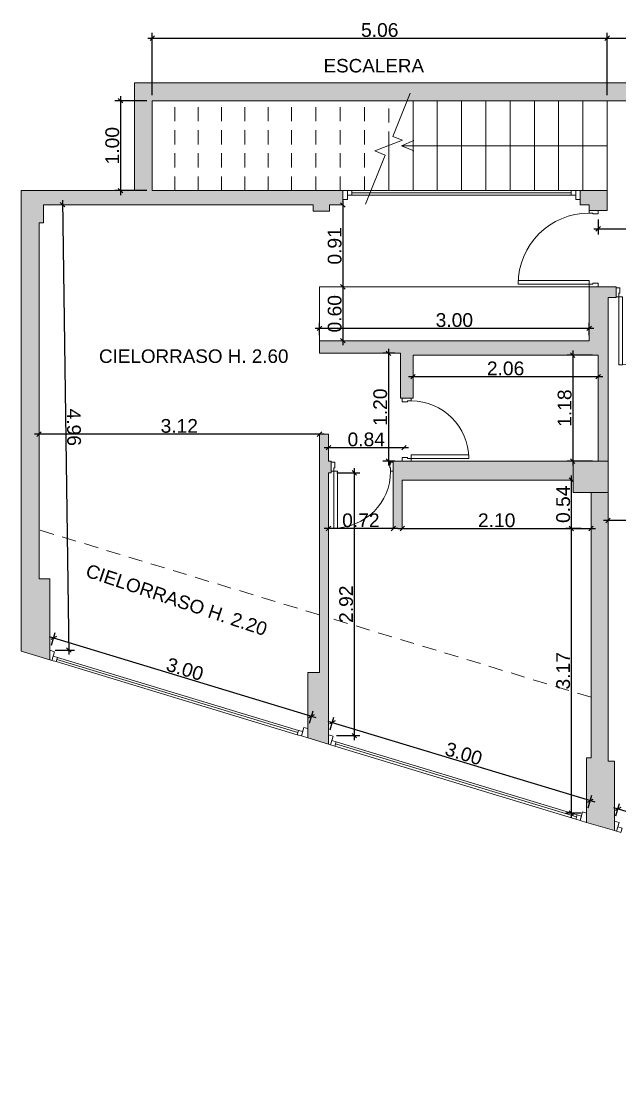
# Model space of a CAD drawing. Header units: metres. Extents: x -68 to 2267, y 0 to 1370.
# Drawn here: x 182.59 to 189.26, y 190.25 to 201.96 of the extents above; entities that cross this region are included whole.
import ezdxf

# ---------------------------------------------------------------- set-up
doc = ezdxf.new("R2010")
doc.units = ezdxf.units.M
doc.set_wipeout_variables(frame=1)
doc.linetypes.add('HIDDEN2', pattern=[4.7625, 3.175, -1.5875])
doc.linetypes.add('STYLE_15', pattern=[0.23622, 0.15748, -0.07874])
for name, color, linetype, lineweight in [('00- Contornos', 250, 'Continuous', 9), ('00-Textos cotas y niveles', 5, 'Continuous', 5), ('2', 7, 'Continuous', 20), ('A-Proyecciones linea trazo', 253, 'STYLE_15', 9)]:
    doc.layers.add(name, color=color, linetype=linetype, lineweight=lineweight)
doc.layers.add('A-Corte 1', color=7, linetype='Continuous', lineweight=15, true_color=0x000000)
doc.layers.add('A-Vista 1', color=7, linetype='Continuous', lineweight=9, true_color=0x000000)
doc.styles.add('Arial', font='arial.ttf')
doc.styles.get("Standard").update_dxf_attribs({"font": 'arial.ttf'})
doc.dimstyles.new('Diagonal_-_2_mm_Arial_azul', dxfattribs={"dimscale": 0.3048, "dimtxt": 0.153039, "dimasz": 0.492126, "dimexe": 0.061516, "dimexo": 0.061516, "dimgap": 0.012303, "dimtad": 1, "dimrnd": 0.01, "dimzin": 0, "dimdsep": 46, "dimtxsty": 'Arial', "dimblk1": 'OBLIQUE', "dimblk2": 'OBLIQUE', "dimsah": 1, "dimcen": 0.09, "dimdle": 0.061516, "dimazin": 0, "dimtfac": 1, "dimtdec": 4, "dimtix": 1, "dimtmove": 0, "dimatfit": 3, "dimfxl": 1, "dimtvp": 1, "dimtolj": 1, "dimtzin": 0, "dimarcsym": 2})
pattern_1 = [(0, (-0.22, -0.1), (0, 6.985), [5.08, -1.905]), (90, (-0.22, -0.1), (-6.985, 4e-16), [5.08, -1.905])]

# ---------------------------------------------------------------- blocks, each defined once
blk = doc.blocks.new('*U31')
at = {"layer": 'A-Vista 1'}
for p, q in [((5404.978, -4912.77), (5405.028, -4912.77)), ((5404.978, -4912.77), (5404.978, -4915.21)), ((5405.003, -4912.77), (5405.003, -4915.21)), ((5405.028, -4912.77), (5405.028, -4915.21)), ((5404.978, -4915.21), (5405.028, -4915.21))]:
    blk.add_line(p, q, dxfattribs=at)
for points in [[(5404.929, -4912.67), (5405.028, -4912.67), (5405.028, -4912.72), (5404.929, -4912.72)], [(5404.978, -4912.72), (5405.028, -4912.72), (5405.028, -4912.77), (5404.978, -4912.77)], [(5404.929, -4915.31), (5405.028, -4915.31), (5405.028, -4915.26), (5404.929, -4915.26)], [(5404.978, -4915.26), (5405.028, -4915.26), (5405.028, -4915.21), (5404.978, -4915.21)]]:
    blk.add_lwpolyline(points, close=True, dxfattribs=at)
blk = doc.blocks.new('*U34')
at = {"layer": '2'}
h = blk.add_hatch(dxfattribs=at)
h.set_pattern_fill('ANGLE', color=256)
h.set_pattern_definition([(0, (-0.22, -0.1004), (0, 6.985), [5.08, -1.905]), (90, (-0.22, -0.1004), (-6.985, 4e-16), [5.08, -1.905])])
h.paths.add_polyline_path([(0.885, 2.109), (1.051, 2.109), (1.051, 1.962), (0.885, 1.962)])
blk.add_wipeout([(0, 0.05), (0.85, 0.05), (0.85, -0.03), (0, -0.03)]).dxf.layer = 'A-Vista 1'
at = {"layer": 'A-Vista 1'}
for points in [[(0.03, 0.05), (0, 0.05), (0, -0.05), (0.04, -0.05), (0.04, 0.01), (0.03, 0.01)], [(0.82, 0.05), (0.85, 0.05), (0.85, -0.05), (0.81, -0.05), (0.81, 0.01), (0.82, 0.01)]]:
    blk.add_lwpolyline(points, close=True, dxfattribs=at)
for points in [[(0, 0.05), (0, -0.025)], [(0.85, 0.05), (0.85, -0.025)]]:
    blk.add_lwpolyline(points, dxfattribs=at)
at = {"layer": 'A-Vista 1', "linetype": 'HIDDEN2', "lineweight": 0}
blk.add_arc((0.03, 0.05), 0.79, 0, 90, dxfattribs=at)
blk.add_wipeout([(0.07, 0.05), (0.07, 0.84), (0.03, 0.84), (0.03, 0.05)]).dxf.layer = 'A-Vista 1'
at = {"layer": 'A-Vista 1'}
blk.add_lwpolyline([(0.07, 0.05), (0.07, 0.84), (0.03, 0.84), (0.03, 0.05)], close=True, dxfattribs=at)
blk = doc.blocks.new('*U35')
at = {"layer": '2'}
h = blk.add_hatch(dxfattribs=at)
h.set_pattern_fill('ANGLE', color=256)
h.set_pattern_definition(pattern_1)
h.paths.add_polyline_path([(0.885, 2.109), (1.051, 2.109), (1.051, 1.962), (0.885, 1.962)])
blk.add_wipeout([(0, -0.05), (0.7, -0.05), (0.7, 0.03), (0, 0.03)]).dxf.layer = 'A-Vista 1'
at = {"layer": 'A-Vista 1'}
for points in [[(0.03, -0.05), (0, -0.05), (0, 0.05), (0.04, 0.05), (0.04, -0.01), (0.03, -0.01)], [(0.67, -0.05), (0.7, -0.05), (0.7, 0.05), (0.66, 0.05), (0.66, -0.01), (0.67, -0.01)]]:
    blk.add_lwpolyline(points, close=True, dxfattribs=at)
for points in [[(0, -0.05), (0, 0.025)], [(0.7, -0.05), (0.7, 0.025)]]:
    blk.add_lwpolyline(points, dxfattribs=at)
at = {"layer": 'A-Vista 1', "linetype": 'HIDDEN2', "lineweight": 0}
blk.add_arc((0.03, -0.05), 0.64, 270, 0, dxfattribs=at)
blk.add_wipeout([(0.07, -0.05), (0.07, -0.69), (0.03, -0.69), (0.03, -0.05)]).dxf.layer = 'A-Vista 1'
at = {"layer": 'A-Vista 1'}
blk.add_lwpolyline([(0.07, -0.05), (0.07, -0.69), (0.03, -0.69), (0.03, -0.05)], close=True, dxfattribs=at)
blk = doc.blocks.new('*U36')
at = {"layer": '2'}
h = blk.add_hatch(dxfattribs=at)
h.set_pattern_fill('ANGLE', color=256)
h.set_pattern_definition(pattern_1)
h.paths.add_polyline_path([(0.885, 2.109), (1.051, 2.109), (1.051, 1.962), (0.885, 1.962)])
blk.add_wipeout([(0, -0.05), (0.691, -0.05), (0.691, 0.03), (0, 0.03)]).dxf.layer = 'A-Vista 1'
at = {"layer": 'A-Vista 1'}
for points in [[(0.03, -0.05), (0, -0.05), (0, 0.05), (0.04, 0.05), (0.04, -0.01), (0.03, -0.01)], [(0.661, -0.05), (0.691, -0.05), (0.691, 0.05), (0.651, 0.05), (0.651, -0.01), (0.661, -0.01)]]:
    blk.add_lwpolyline(points, close=True, dxfattribs=at)
for points in [[(0, -0.05), (0, 0.025)], [(0.691, -0.05), (0.691, 0.025)]]:
    blk.add_lwpolyline(points, dxfattribs=at)
at = {"layer": 'A-Vista 1', "linetype": 'HIDDEN2', "lineweight": 0}
blk.add_arc((0.03, -0.05), 0.631, 270, 0, dxfattribs=at)
blk.add_wipeout([(0.07, -0.05), (0.07, -0.681), (0.03, -0.681), (0.03, -0.05)]).dxf.layer = 'A-Vista 1'
at = {"layer": 'A-Vista 1'}
blk.add_lwpolyline([(0.07, -0.05), (0.07, -0.681), (0.03, -0.681), (0.03, -0.05)], close=True, dxfattribs=at)
blk = doc.blocks.new('*U37')
at = {"layer": '2'}
h = blk.add_hatch(dxfattribs=at)
h.set_pattern_fill('ANGLE', color=256)
h.set_pattern_definition(pattern_1)
h.paths.add_polyline_path([(0.885, 2.109), (1.051, 2.109), (1.051, 1.962), (0.885, 1.962)])
blk.add_wipeout([(0, -0.05), (0.82, -0.05), (0.82, 0.03), (0, 0.03)]).dxf.layer = 'A-Vista 1'
at = {"layer": 'A-Vista 1'}
for points in [[(0.03, -0.05), (0, -0.05), (0, 0.05), (0.04, 0.05), (0.04, -0.01), (0.03, -0.01)], [(0.79, -0.05), (0.82, -0.05), (0.82, 0.05), (0.78, 0.05), (0.78, -0.01), (0.79, -0.01)]]:
    blk.add_lwpolyline(points, close=True, dxfattribs=at)
for points in [[(0, -0.05), (0, 0.025)], [(0.82, -0.05), (0.82, 0.025)]]:
    blk.add_lwpolyline(points, dxfattribs=at)
at = {"layer": 'A-Vista 1', "linetype": 'HIDDEN2', "lineweight": 0}
blk.add_arc((0.03, -0.05), 0.76, 270, 0, dxfattribs=at)
blk.add_wipeout([(0.07, -0.05), (0.07, -0.81), (0.03, -0.81), (0.03, -0.05)]).dxf.layer = 'A-Vista 1'
at = {"layer": 'A-Vista 1'}
blk.add_lwpolyline([(0.07, -0.05), (0.07, -0.81), (0.03, -0.81), (0.03, -0.05)], close=True, dxfattribs=at)
blk = doc.blocks.new('_Oblique')
at = {"color": 0, "linetype": 'ByBlock', "lineweight": -2}
blk.add_line((-0.5, -0.5), (0.5, 0.5), dxfattribs=at)
blk = doc.blocks.new('*D200')
at = {"layer": '00-Textos cotas y niveles', "color": 0, "lineweight": -2, "transparency": 16777216}
for p, q in [((182.908, 195.116), (185.874, 194.216)), ((182.932, 195.021), (182.974, 195.16)), ((185.802, 194.151), (185.844, 194.29))]:
    blk.add_line(p, q, dxfattribs=at)
at = {"layer": 'Defpoints', "color": 0, "transparency": 16777216}
for p in [(182.914, 194.963), (185.826, 194.231), (185.784, 194.092)]:
    blk.add_point(p, dxfattribs=at)
at = {"layer": '00-Textos cotas y niveles', "color": 0, "lineweight": -2, "transparency": 16777216, "xscale": 0.05, "yscale": 0.05, "zscale": 0.05}
for p, rotation in [((182.956, 195.101), 163.131716010537), ((185.826, 194.231), 343.131716010537)]:
    blk.add_blockref('_Oblique', p, dxfattribs=dict(at, rotation=rotation))
at = {"layer": '00-Textos cotas y niveles', "color": 0, "transparency": 16777216, "insert": (184.417, 194.753), "char_height": 0.153, "attachment_point": 5, "rotation": 343.1317, "style": 'Arial'}
blk.add_mtext('\\A1;3.00', dxfattribs=at)
blk = doc.blocks.new('*D201')
at = {"layer": '00-Textos cotas y niveles', "color": 0, "lineweight": -2, "transparency": 16777216}
for p, q in [((186.008, 194.176), (188.975, 193.278)), ((186.032, 194.08), (186.074, 194.22)), ((188.903, 193.211), (188.945, 193.351))]:
    blk.add_line(p, q, dxfattribs=at)
at = {"layer": 'Defpoints', "color": 0, "transparency": 16777216}
for p in [(186.014, 194.021), (188.927, 193.292), (188.885, 193.152)]:
    blk.add_point(p, dxfattribs=at)
at = {"layer": '00-Textos cotas y niveles', "color": 0, "lineweight": -2, "transparency": 16777216, "xscale": 0.05, "yscale": 0.05, "zscale": 0.05}
for p, rotation in [((186.056, 194.161), 163.1596550862295), ((188.927, 193.292), 343.1596550862295)]:
    blk.add_blockref('_Oblique', p, dxfattribs=dict(at, rotation=rotation))
at = {"layer": '00-Textos cotas y niveles', "color": 0, "transparency": 16777216, "insert": (187.518, 193.813), "char_height": 0.153, "attachment_point": 5, "rotation": 343.1597, "style": 'Arial'}
blk.add_mtext('\\A1;3.00', dxfattribs=at)
blk = doc.blocks.new('*D202')
at = {"layer": '00-Textos cotas y niveles', "color": 0, "lineweight": -2, "transparency": 16777216}
for p, q in [((189.186, 193.213), (192.222, 192.311)), ((189.211, 193.122), (189.252, 193.258)), ((192.151, 192.249), (192.192, 192.384))]:
    blk.add_line(p, q, dxfattribs=at)
at = {"layer": 'Defpoints', "color": 0, "transparency": 16777216}
for p in [(189.194, 193.063), (192.174, 192.325), (192.134, 192.19)]:
    blk.add_point(p, dxfattribs=at)
at = {"layer": '00-Textos cotas y niveles', "color": 0, "lineweight": -2, "transparency": 16777216, "xscale": 0.05, "yscale": 0.05, "zscale": 0.05}
for p, rotation in [((189.234, 193.199), 163.4600373516185), ((192.174, 192.325), 343.4600373516184)]:
    blk.add_blockref('_Oblique', p, dxfattribs=dict(at, rotation=rotation))
at = {"layer": '00-Textos cotas y niveles', "color": 0, "transparency": 16777216, "insert": (190.73, 192.849), "char_height": 0.153, "attachment_point": 5, "rotation": 343.46, "style": 'Arial'}
blk.add_mtext('\\A1;3.07', dxfattribs=at)
blk = doc.blocks.new('*D205')
at = {"layer": '00-Textos cotas y niveles', "color": 0, "lineweight": -2, "transparency": 16777216}
for p, q in [((182.905, 199.919), (183.117, 199.922)), ((183.054, 199.971), (183.126, 194.916)), ((182.975, 194.963), (183.187, 194.966))]:
    blk.add_line(p, q, dxfattribs=at)
at = {"layer": 'Defpoints', "color": 0, "transparency": 16777216}
for p in [(182.844, 199.918), (182.914, 194.963), (183.125, 194.966)]:
    blk.add_point(p, dxfattribs=at)
at = {"layer": '00-Textos cotas y niveles', "color": 0, "lineweight": -2, "transparency": 16777216, "xscale": 0.05, "yscale": 0.05, "zscale": 0.05}
for p, rotation in [((183.055, 199.921), 90.80925289498464), ((183.125, 194.966), 270.8092528949847)]:
    blk.add_blockref('_Oblique', p, dxfattribs=dict(at, rotation=rotation))
at = {"layer": '00-Textos cotas y niveles', "color": 0, "transparency": 16777216, "insert": (183.181, 197.445), "char_height": 0.153, "attachment_point": 5, "rotation": 270.8093, "style": 'Arial'}
blk.add_mtext('\\A1;4.96', dxfattribs=at)
blk = doc.blocks.new('*D206')
at = {"layer": '00-Textos cotas y niveles', "color": 0, "lineweight": -2, "transparency": 16777216}
for p, q in [((185.914, 198.47), (185.914, 198.608)), ((188.914, 198.47), (188.914, 198.608)), ((185.864, 198.546), (188.964, 198.546))]:
    blk.add_line(p, q, dxfattribs=at)
at = {"layer": 'Defpoints', "color": 0, "transparency": 16777216}
for p in [(188.914, 198.546), (185.914, 198.408), (188.914, 198.408)]:
    blk.add_point(p, dxfattribs=at)
at = {"layer": '00-Textos cotas y niveles', "color": 0, "lineweight": -2, "transparency": 16777216, "xscale": 0.05, "yscale": 0.05, "zscale": 0.05, "rotation": 180}
blk.add_blockref('_Oblique', (185.914, 198.546), dxfattribs=at)
at = {"layer": '00-Textos cotas y niveles', "color": 0, "lineweight": -2, "transparency": 16777216, "xscale": 0.05, "yscale": 0.05, "zscale": 0.05}
blk.add_blockref('_Oblique', (188.914, 198.546), dxfattribs=at)
at = {"layer": '00-Textos cotas y niveles', "color": 0, "transparency": 16777216, "insert": (187.414, 198.637), "char_height": 0.153, "attachment_point": 5, "style": 'Arial'}
blk.add_mtext('\\A1;3.00', dxfattribs=at)
blk = doc.blocks.new('*D207')
at = {"layer": '00-Textos cotas y niveles', "color": 0, "lineweight": -2, "transparency": 16777216}
blk.add_line((186.174, 199.968), (186.174, 198.958), dxfattribs=at)
at = {"layer": 'Defpoints', "color": 0, "transparency": 16777216}
for p in [(186.174, 199.918), (186.174, 199.008), (186.174, 199.008)]:
    blk.add_point(p, dxfattribs=at)
at = {"layer": '00-Textos cotas y niveles', "color": 0, "lineweight": -2, "transparency": 16777216, "xscale": 0.05, "yscale": 0.05, "zscale": 0.05}
for p, rotation in [((186.174, 199.918), 90), ((186.174, 199.008), 270)]:
    blk.add_blockref('_Oblique', p, dxfattribs=dict(at, rotation=rotation))
at = {"layer": '00-Textos cotas y niveles', "color": 0, "transparency": 16777216, "insert": (186.083, 199.463), "char_height": 0.153, "attachment_point": 5, "rotation": 90, "style": 'Arial'}
blk.add_mtext('\\A1;0.91', dxfattribs=at)
blk = doc.blocks.new('*D208')
at = {"layer": '00-Textos cotas y niveles', "color": 0, "lineweight": -2, "transparency": 16777216}
blk.add_line((186.174, 199.058), (186.174, 198.358), dxfattribs=at)
at = {"layer": 'Defpoints', "color": 0, "transparency": 16777216}
for p in [(186.174, 199.008), (186.174, 198.408), (186.174, 198.408)]:
    blk.add_point(p, dxfattribs=at)
at = {"layer": '00-Textos cotas y niveles', "color": 0, "lineweight": -2, "transparency": 16777216, "xscale": 0.05, "yscale": 0.05, "zscale": 0.05}
for p, rotation in [((186.174, 199.008), 90), ((186.174, 198.408), 270)]:
    blk.add_blockref('_Oblique', p, dxfattribs=dict(at, rotation=rotation))
at = {"layer": '00-Textos cotas y niveles', "color": 0, "transparency": 16777216, "insert": (186.083, 198.708), "char_height": 0.153, "attachment_point": 5, "rotation": 90, "style": 'Arial'}
blk.add_mtext('\\A1;0.60', dxfattribs=at)
blk = doc.blocks.new('*D209')
at = {"layer": '00-Textos cotas y niveles', "color": 0, "lineweight": -2, "transparency": 16777216}
blk.add_line((186.904, 198.008), (189.064, 198.008), dxfattribs=at)
at = {"layer": 'Defpoints', "color": 0, "transparency": 16777216}
for p in [(186.954, 198.008), (189.014, 198.008), (189.014, 198.008)]:
    blk.add_point(p, dxfattribs=at)
at = {"layer": '00-Textos cotas y niveles', "color": 0, "lineweight": -2, "transparency": 16777216, "xscale": 0.05, "yscale": 0.05, "zscale": 0.05, "rotation": 180}
blk.add_blockref('_Oblique', (186.954, 198.008), dxfattribs=at)
at = {"layer": '00-Textos cotas y niveles', "color": 0, "lineweight": -2, "transparency": 16777216, "xscale": 0.05, "yscale": 0.05, "zscale": 0.05}
blk.add_blockref('_Oblique', (189.014, 198.008), dxfattribs=at)
at = {"layer": '00-Textos cotas y niveles', "color": 0, "transparency": 16777216, "insert": (187.984, 198.099), "char_height": 0.153, "attachment_point": 5, "style": 'Arial'}
blk.add_mtext('\\A1;2.06', dxfattribs=at)
blk = doc.blocks.new('*D210')
at = {"layer": '00-Textos cotas y niveles', "color": 0, "lineweight": -2, "transparency": 16777216}
for p, q in [((188.952, 198.248), (188.67, 198.248)), ((188.731, 198.298), (188.731, 197.018)), ((188.952, 197.068), (188.67, 197.068))]:
    blk.add_line(p, q, dxfattribs=at)
at = {"layer": 'Defpoints', "color": 0, "transparency": 16777216}
for p in [(189.014, 198.248), (188.731, 197.068), (189.014, 197.068)]:
    blk.add_point(p, dxfattribs=at)
at = {"layer": '00-Textos cotas y niveles', "color": 0, "lineweight": -2, "transparency": 16777216, "xscale": 0.05, "yscale": 0.05, "zscale": 0.05}
for p, rotation in [((188.731, 198.248), 90), ((188.731, 197.068), 270)]:
    blk.add_blockref('_Oblique', p, dxfattribs=dict(at, rotation=rotation))
at = {"layer": '00-Textos cotas y niveles', "color": 0, "transparency": 16777216, "insert": (188.641, 197.658), "char_height": 0.153, "attachment_point": 5, "rotation": 90, "style": 'Arial'}
blk.add_mtext('\\A1;1.18', dxfattribs=at)
blk = doc.blocks.new('*D211')
at = {"layer": '00-Textos cotas y niveles', "color": 0, "lineweight": -2, "transparency": 16777216}
blk.add_line((186.785, 196.318), (188.985, 196.318), dxfattribs=at)
at = {"layer": 'Defpoints', "color": 0, "transparency": 16777216}
for p in [(186.835, 196.318), (188.935, 196.318), (188.935, 196.318)]:
    blk.add_point(p, dxfattribs=at)
at = {"layer": '00-Textos cotas y niveles', "color": 0, "lineweight": -2, "transparency": 16777216, "xscale": 0.05, "yscale": 0.05, "zscale": 0.05, "rotation": 180}
blk.add_blockref('_Oblique', (186.835, 196.318), dxfattribs=at)
at = {"layer": '00-Textos cotas y niveles', "color": 0, "lineweight": -2, "transparency": 16777216, "xscale": 0.05, "yscale": 0.05, "zscale": 0.05}
blk.add_blockref('_Oblique', (188.935, 196.318), dxfattribs=at)
at = {"layer": '00-Textos cotas y niveles', "color": 0, "transparency": 16777216, "insert": (187.885, 196.409), "char_height": 0.153, "attachment_point": 5, "style": 'Arial'}
blk.add_mtext('\\A1;2.10', dxfattribs=at)
blk = doc.blocks.new('*D212')
at = {"layer": '00-Textos cotas y niveles', "color": 0, "lineweight": -2, "transparency": 16777216}
for p, q in [((188.716, 193.102), (188.716, 196.368)), ((188.823, 196.318), (188.654, 196.318)), ((188.823, 193.152), (188.654, 193.152))]:
    blk.add_line(p, q, dxfattribs=at)
at = {"layer": 'Defpoints', "color": 0, "transparency": 16777216}
for p in [(188.716, 196.318), (188.885, 196.318), (188.885, 193.152)]:
    blk.add_point(p, dxfattribs=at)
at = {"layer": '00-Textos cotas y niveles', "color": 0, "lineweight": -2, "transparency": 16777216, "xscale": 0.05, "yscale": 0.05, "zscale": 0.05}
for p, rotation in [((188.716, 196.318), 90), ((188.716, 193.152), 270)]:
    blk.add_blockref('_Oblique', p, dxfattribs=dict(at, rotation=rotation))
at = {"layer": '00-Textos cotas y niveles', "color": 0, "transparency": 16777216, "insert": (188.625, 194.735), "char_height": 0.153, "attachment_point": 5, "rotation": 90, "style": 'Arial'}
blk.add_mtext('\\A1;3.17', dxfattribs=at)
blk = doc.blocks.new('*D213')
at = {"layer": '00-Textos cotas y niveles', "color": 0, "lineweight": -2, "transparency": 16777216}
for p, q in [((186.105, 196.938), (186.363, 196.938)), ((186.301, 196.988), (186.301, 193.964)), ((186.102, 194.014), (186.363, 194.014))]:
    blk.add_line(p, q, dxfattribs=at)
at = {"layer": 'Defpoints', "color": 0, "transparency": 16777216}
for p in [(186.044, 196.938), (186.04, 194.014), (186.301, 194.014)]:
    blk.add_point(p, dxfattribs=at)
at = {"layer": '00-Textos cotas y niveles', "color": 0, "lineweight": -2, "transparency": 16777216, "xscale": 0.05, "yscale": 0.05, "zscale": 0.05}
for p, rotation in [((186.301, 196.938), 90), ((186.301, 194.014), 270)]:
    blk.add_blockref('_Oblique', p, dxfattribs=dict(at, rotation=rotation))
at = {"layer": '00-Textos cotas y niveles', "color": 0, "transparency": 16777216, "insert": (186.211, 195.476), "char_height": 0.153, "attachment_point": 5, "rotation": 90, "style": 'Arial'}
blk.add_mtext('\\A1;2.92', dxfattribs=at)
blk = doc.blocks.new('*D214')
at = {"layer": '00-Textos cotas y niveles', "color": 0, "lineweight": -2, "transparency": 16777216}
blk.add_line((186.785, 196.318), (185.964, 196.318), dxfattribs=at)
at = {"layer": 'Defpoints', "color": 0, "transparency": 16777216}
for p in [(186.014, 196.318), (186.014, 196.318), (186.735, 196.318)]:
    blk.add_point(p, dxfattribs=at)
at = {"layer": '00-Textos cotas y niveles', "color": 0, "lineweight": -2, "transparency": 16777216, "xscale": 0.05, "yscale": 0.05, "zscale": 0.05, "rotation": 180}
blk.add_blockref('_Oblique', (186.014, 196.318), dxfattribs=at)
at = {"layer": '00-Textos cotas y niveles', "color": 0, "lineweight": -2, "transparency": 16777216, "xscale": 0.05, "yscale": 0.05, "zscale": 0.05}
blk.add_blockref('_Oblique', (186.735, 196.318), dxfattribs=at)
at = {"layer": '00-Textos cotas y niveles', "color": 0, "transparency": 16777216, "insert": (186.374, 196.409), "char_height": 0.153, "attachment_point": 5, "style": 'Arial'}
blk.add_mtext('\\A1;0.72', dxfattribs=at)
blk = doc.blocks.new('*D215')
at = {"layer": '00-Textos cotas y niveles', "color": 0, "lineweight": -2, "transparency": 16777216}
blk.add_line((188.716, 196.268), (188.716, 196.908), dxfattribs=at)
at = {"layer": 'Defpoints', "color": 0, "transparency": 16777216}
for p in [(188.716, 196.858), (188.716, 196.858), (188.716, 196.318)]:
    blk.add_point(p, dxfattribs=at)
at = {"layer": '00-Textos cotas y niveles', "color": 0, "lineweight": -2, "transparency": 16777216, "xscale": 0.05, "yscale": 0.05, "zscale": 0.05}
for p, rotation in [((188.716, 196.858), 90), ((188.716, 196.318), 270)]:
    blk.add_blockref('_Oblique', p, dxfattribs=dict(at, rotation=rotation))
at = {"layer": '00-Textos cotas y niveles', "color": 0, "transparency": 16777216, "insert": (188.625, 196.588), "char_height": 0.153, "attachment_point": 5, "rotation": 90, "style": 'Arial'}
blk.add_mtext('\\A1;0.54', dxfattribs=at)
blk = doc.blocks.new('*D216')
at = {"layer": '00-Textos cotas y niveles', "color": 0, "lineweight": -2, "transparency": 16777216}
for p, q in [((186.752, 198.268), (186.619, 198.268)), ((186.681, 198.318), (186.681, 197.018)), ((186.752, 197.068), (186.619, 197.068))]:
    blk.add_line(p, q, dxfattribs=at)
at = {"layer": 'Defpoints', "color": 0, "transparency": 16777216}
for p in [(186.814, 198.268), (186.681, 197.068), (186.814, 197.068)]:
    blk.add_point(p, dxfattribs=at)
at = {"layer": '00-Textos cotas y niveles', "color": 0, "lineweight": -2, "transparency": 16777216, "xscale": 0.05, "yscale": 0.05, "zscale": 0.05}
for p, rotation in [((186.681, 198.268), 90), ((186.681, 197.068), 270)]:
    blk.add_blockref('_Oblique', p, dxfattribs=dict(at, rotation=rotation))
at = {"layer": '00-Textos cotas y niveles', "color": 0, "transparency": 16777216, "insert": (186.59, 197.668), "char_height": 0.153, "attachment_point": 5, "rotation": 90, "style": 'Arial'}
blk.add_mtext('\\A1;1.20', dxfattribs=at)
blk = doc.blocks.new('*D217')
at = {"layer": '00-Textos cotas y niveles', "color": 0, "lineweight": -2, "transparency": 16777216}
blk.add_line((185.964, 197.218), (186.904, 197.218), dxfattribs=at)
at = {"layer": 'Defpoints', "color": 0, "transparency": 16777216}
for p in [(186.014, 197.218), (186.854, 197.218), (186.854, 197.218)]:
    blk.add_point(p, dxfattribs=at)
at = {"layer": '00-Textos cotas y niveles', "color": 0, "lineweight": -2, "transparency": 16777216, "xscale": 0.05, "yscale": 0.05, "zscale": 0.05, "rotation": 180}
blk.add_blockref('_Oblique', (186.014, 197.218), dxfattribs=at)
at = {"layer": '00-Textos cotas y niveles', "color": 0, "lineweight": -2, "transparency": 16777216, "xscale": 0.05, "yscale": 0.05, "zscale": 0.05}
blk.add_blockref('_Oblique', (186.854, 197.218), dxfattribs=at)
at = {"layer": '00-Textos cotas y niveles', "color": 0, "transparency": 16777216, "insert": (186.434, 197.309), "char_height": 0.153, "attachment_point": 5, "style": 'Arial'}
blk.add_mtext('\\A1;0.84', dxfattribs=at)
blk = doc.blocks.new('*D218')
at = {"layer": '00-Textos cotas y niveles', "color": 0, "lineweight": -2, "transparency": 16777216}
blk.add_line((185.964, 197.368), (182.744, 197.368), dxfattribs=at)
at = {"layer": 'Defpoints', "color": 0, "transparency": 16777216}
for p in [(182.794, 197.368), (182.794, 197.368), (185.914, 197.368)]:
    blk.add_point(p, dxfattribs=at)
at = {"layer": '00-Textos cotas y niveles', "color": 0, "lineweight": -2, "transparency": 16777216, "xscale": 0.05, "yscale": 0.05, "zscale": 0.05, "rotation": 180}
blk.add_blockref('_Oblique', (182.794, 197.368), dxfattribs=at)
at = {"layer": '00-Textos cotas y niveles', "color": 0, "lineweight": -2, "transparency": 16777216, "xscale": 0.05, "yscale": 0.05, "zscale": 0.05}
blk.add_blockref('_Oblique', (185.914, 197.368), dxfattribs=at)
at = {"layer": '00-Textos cotas y niveles', "color": 0, "transparency": 16777216, "insert": (184.354, 197.459), "char_height": 0.153, "attachment_point": 5, "style": 'Arial'}
blk.add_mtext('\\A1;3.12', dxfattribs=at)
blk = doc.blocks.new('*D219')
at = {"layer": '00-Textos cotas y niveles', "color": 0, "lineweight": -2, "transparency": 16777216}
blk.add_line((192.244, 196.408), (189.074, 196.408), dxfattribs=at)
at = {"layer": 'Defpoints', "color": 0, "transparency": 16777216}
for p in [(189.124, 196.408), (189.124, 196.408), (192.194, 196.408)]:
    blk.add_point(p, dxfattribs=at)
at = {"layer": '00-Textos cotas y niveles', "color": 0, "lineweight": -2, "transparency": 16777216, "xscale": 0.05, "yscale": 0.05, "zscale": 0.05, "rotation": 180}
blk.add_blockref('_Oblique', (189.124, 196.408), dxfattribs=at)
at = {"layer": '00-Textos cotas y niveles', "color": 0, "lineweight": -2, "transparency": 16777216, "xscale": 0.05, "yscale": 0.05, "zscale": 0.05}
blk.add_blockref('_Oblique', (192.194, 196.408), dxfattribs=at)
at = {"layer": '00-Textos cotas y niveles', "color": 0, "transparency": 16777216, "insert": (190.659, 196.499), "char_height": 0.153, "attachment_point": 5, "style": 'Arial'}
blk.add_mtext('\\A1;3.07', dxfattribs=at)
blk = doc.blocks.new('*D225')
at = {"layer": '00-Textos cotas y niveles', "color": 0, "lineweight": -2, "transparency": 16777216}
for p, q in [((189.014, 199.757), (189.014, 199.591)), ((188.964, 199.653), (194.014, 199.653)), ((193.964, 199.717), (193.964, 199.591))]:
    blk.add_line(p, q, dxfattribs=at)
at = {"layer": 'Defpoints', "color": 0, "transparency": 16777216}
for p in [(189.014, 199.818), (193.964, 199.778), (193.964, 199.653)]:
    blk.add_point(p, dxfattribs=at)
at = {"layer": '00-Textos cotas y niveles', "color": 0, "lineweight": -2, "transparency": 16777216, "xscale": 0.05, "yscale": 0.05, "zscale": 0.05, "rotation": 180}
blk.add_blockref('_Oblique', (189.014, 199.653), dxfattribs=at)
at = {"layer": '00-Textos cotas y niveles', "color": 0, "lineweight": -2, "transparency": 16777216, "xscale": 0.05, "yscale": 0.05, "zscale": 0.05}
blk.add_blockref('_Oblique', (193.964, 199.653), dxfattribs=at)
at = {"layer": '00-Textos cotas y niveles', "color": 0, "transparency": 16777216, "insert": (191.489, 199.743), "char_height": 0.153, "attachment_point": 5, "style": 'Arial'}
blk.add_mtext('\\A1;4.95', dxfattribs=at)
blk = doc.blocks.new('*D254')
at = {"layer": '00-Textos cotas y niveles', "color": 0, "lineweight": -2, "transparency": 16777216}
for p, q in [((184.004, 201.774), (189.164, 201.774)), ((184.054, 201.14), (184.054, 201.835)), ((189.114, 201.14), (189.114, 201.835))]:
    blk.add_line(p, q, dxfattribs=at)
at = {"layer": 'Defpoints', "color": 0, "transparency": 16777216}
for p in [(189.114, 201.774), (184.054, 201.078), (189.114, 201.078)]:
    blk.add_point(p, dxfattribs=at)
at = {"layer": '00-Textos cotas y niveles', "color": 0, "lineweight": -2, "transparency": 16777216, "xscale": 0.05, "yscale": 0.05, "zscale": 0.05, "rotation": 180}
blk.add_blockref('_Oblique', (184.054, 201.774), dxfattribs=at)
at = {"layer": '00-Textos cotas y niveles', "color": 0, "lineweight": -2, "transparency": 16777216, "xscale": 0.05, "yscale": 0.05, "zscale": 0.05}
blk.add_blockref('_Oblique', (189.114, 201.774), dxfattribs=at)
at = {"layer": '00-Textos cotas y niveles', "color": 0, "transparency": 16777216, "insert": (186.584, 201.864), "char_height": 0.153, "attachment_point": 5, "style": 'Arial'}
blk.add_mtext('\\A1;5.06', dxfattribs=at)
blk = doc.blocks.new('*D255')
at = {"layer": '00-Textos cotas y niveles', "color": 0, "lineweight": -2, "transparency": 16777216}
for p, q in [((189.064, 201.774), (190.574, 201.774)), ((189.114, 201.14), (189.114, 201.835)), ((190.524, 201.14), (190.524, 201.835))]:
    blk.add_line(p, q, dxfattribs=at)
at = {"layer": 'Defpoints', "color": 0, "transparency": 16777216}
for p in [(190.524, 201.774), (189.114, 201.078), (190.524, 201.078)]:
    blk.add_point(p, dxfattribs=at)
at = {"layer": '00-Textos cotas y niveles', "color": 0, "lineweight": -2, "transparency": 16777216, "xscale": 0.05, "yscale": 0.05, "zscale": 0.05, "rotation": 180}
blk.add_blockref('_Oblique', (189.114, 201.774), dxfattribs=at)
at = {"layer": '00-Textos cotas y niveles', "color": 0, "lineweight": -2, "transparency": 16777216, "xscale": 0.05, "yscale": 0.05, "zscale": 0.05}
blk.add_blockref('_Oblique', (190.524, 201.774), dxfattribs=at)
at = {"layer": '00-Textos cotas y niveles', "color": 0, "transparency": 16777216, "insert": (189.819, 201.863), "char_height": 0.153, "attachment_point": 5, "style": 'Arial'}
blk.add_mtext('\\A1;1.41', dxfattribs=at)
blk = doc.blocks.new('*D256')
at = {"layer": '00-Textos cotas y niveles', "color": 0, "lineweight": -2, "transparency": 16777216}
for p, q in [((183.992, 201.078), (183.638, 201.078)), ((183.7, 201.128), (183.7, 200.028)), ((183.992, 200.078), (183.638, 200.078))]:
    blk.add_line(p, q, dxfattribs=at)
at = {"layer": 'Defpoints', "color": 0, "transparency": 16777216}
for p in [(184.054, 201.078), (183.7, 200.078), (184.054, 200.078)]:
    blk.add_point(p, dxfattribs=at)
at = {"layer": '00-Textos cotas y niveles', "color": 0, "lineweight": -2, "transparency": 16777216, "xscale": 0.05, "yscale": 0.05, "zscale": 0.05}
for p, rotation in [((183.7, 201.078), 90), ((183.7, 200.078), 270)]:
    blk.add_blockref('_Oblique', p, dxfattribs=dict(at, rotation=rotation))
at = {"layer": '00-Textos cotas y niveles', "color": 0, "transparency": 16777216, "insert": (183.609, 200.578), "char_height": 0.153, "attachment_point": 5, "rotation": 90, "style": 'Arial'}
blk.add_mtext('\\A1;1.00', dxfattribs=at)

msp = doc.modelspace()

# ---------------------------------------------------------------- hatches: boundary and pattern name
at = {"transparency": 33554483}
h = msp.add_hatch(color=256, dxfattribs=at)
h.dxf.hatch_style = 1
h.paths.add_polyline_path([(198.525, 200.128), (190.724, 200.128), (190.724, 201.278), (189.114, 201.278), (183.854, 201.278), (183.854, 200.078), (182.594, 200.078), (182.594, 194.955), (182.914, 194.858), (182.914, 195.758), (182.794, 195.758), (182.794, 199.718), (182.844, 199.718), (182.844, 199.918), (185.844, 199.918), (185.844, 199.848), (186.024, 199.848), (186.024, 199.918), (186.174, 199.918), (186.174, 199.978), (186.174, 199.978), (186.174, 200.078), (184.054, 200.078), (184.054, 201.078), (189.114, 201.078), (190.524, 201.078), (190.524, 200.078), (190.364, 200.078), (190.364, 199.928), (193.964, 199.928), (193.964, 199.778), (194.094, 199.778), (194.094, 199.928), (195.284, 199.928), (195.304, 197.588), (195.434, 197.588), (195.434, 199.858), (196.164, 199.858), (196.164, 199.738), (196.394, 199.738), (196.394, 199.918), (197.364, 199.918), (197.364, 198.518), (197.494, 198.518), (197.494, 199.918), (198.394, 199.918), (198.394, 196.908), (198.384, 196.458), (198.384, 195.158), (197.494, 195.158), (197.494, 196.558), (197.364, 196.558), (197.364, 195.828), (195.424, 195.828), (195.424, 196.578), (195.304, 196.578), (195.304, 196.328), (193.384, 196.328), (193.384, 198.798), (194.094, 198.798), (194.094, 198.958), (193.964, 198.958), (193.284, 198.958), (193.284, 198.308), (193.254, 198.308), (193.254, 198.208), (193.284, 198.208), (193.284, 195.648), (193.404, 195.648), (193.404, 196.248), (195.304, 196.248), (195.304, 195.128), (195.424, 195.128), (195.424, 195.728), (197.364, 195.728), (197.364, 195.028), (198.364, 195.028), (198.364, 194.478), (196.614, 194.478), (196.614, 194.358), (197.774, 194.358), (197.774, 192.858), (196.314, 192.858), (196.314, 192.268), (196.434, 192.268), (196.434, 192.63), (198.005, 192.63), (198.005, 191.31), (198.325, 191.31), (198.325, 190.31), (198.525, 190.25)])
h.paths.add_polyline_path([(189.124, 198.888), (189.214, 198.888), (189.214, 199.008), (189.114, 199.008), (188.914, 199.008), (188.914, 198.408), (185.914, 198.408), (185.914, 198.268), (186.814, 198.268), (186.814, 197.768), (186.954, 197.768), (186.954, 198.248), (189.014, 198.248), (189.014, 197.068), (189.124, 197.068)], flags=17)
h.paths.add_polyline_path([(188.735, 197.068), (186.954, 197.068), (186.814, 197.068), (186.735, 197.068), (186.735, 196.889), (186.735, 196.318), (186.835, 196.318), (186.835, 196.858), (188.735, 196.858)], flags=17)
h.paths.add_polyline_path([(186.014, 196.938), (186.044, 196.938), (186.044, 197.068), (186.014, 197.068), (186.014, 197.368), (185.914, 197.368), (185.914, 194.718), (185.784, 194.718), (185.784, 193.988), (186.014, 193.919)], flags=17)
h.paths.add_polyline_path([(189.194, 193.728), (189.124, 193.728), (189.124, 196.718), (188.935, 196.718), (188.935, 196.318), (188.935, 193.768), (188.885, 193.768), (188.885, 193.048), (189.194, 192.958)], flags=17)
h.paths.add_polyline_path([(192.384, 192.838), (192.324, 192.838), (192.324, 192.898), (192.194, 192.898), (192.194, 192.838), (192.134, 192.838), (192.134, 192.158), (192.134, 192.086), (192.384, 192.018)], flags=17)
h.paths.add_polyline_path([(197.364, 195.835), (197.364, 196.397)], flags=17)
h = msp.add_hatch(color=256, dxfattribs=at)
h.dxf.hatch_style = 1
h.paths.add_polyline_path([(189.114, 200.078), (188.814, 200.078), (188.814, 199.918), (188.914, 199.918), (188.914, 199.858), (189.114, 199.858)])
at = {"layer": '00- Contornos', "true_color": 0x939598}
h = msp.add_hatch(color=252, dxfattribs=at)
h.dxf.hatch_style = 1
h.paths.add_polyline_path([(189.124, 197.068), (189.014, 197.068), (188.735, 197.068), (188.735, 196.858), (188.735, 196.718), (188.935, 196.718), (189.124, 196.718)])

# ---------------------------------------------------------------- linework, layer by layer
at = {"layer": 'A-Corte 1'}
for p, q in [((189.114, 201.278), (183.854, 201.278)), ((183.854, 201.278), (183.854, 200.078)), ((186.922, 201.161), (186.729, 200.682)), ((189.114, 201.078), (184.054, 201.078)), ((184.054, 201.078), (184.054, 200.078)), ((186.954, 200.078), (186.954, 201.078)), ((187.224, 200.078), (187.224, 201.078)), ((187.494, 200.078), (187.494, 201.078)), ((187.764, 200.078), (187.764, 201.078)), ((188.034, 200.078), (188.034, 201.078)), ((188.304, 200.078), (188.304, 201.078)), ((188.574, 200.078), (188.574, 201.078)), ((188.844, 200.078), (188.844, 201.078)), ((189.114, 200.078), (189.114, 201.078)), ((186.729, 200.682), (186.838, 200.638)), ((186.53, 200.519), (186.838, 200.638)), ((186.684, 200.078), (186.684, 200.578)), ((186.825, 200.578), (186.964, 200.636)), ((189.114, 200.578), (186.825, 200.578)), ((186.825, 200.578), (186.964, 200.521)), ((186.644, 200.473), (186.425, 199.929)), ((186.53, 200.519), (186.644, 200.473)), ((182.594, 200.078), (182.594, 194.955)), ((183.854, 200.078), (182.594, 200.078)), ((186.174, 200.078), (184.054, 200.078)), ((186.174, 199.918), (186.174, 200.078)), ((189.114, 200.078), (188.814, 200.078)), ((188.814, 200.078), (188.814, 199.918)), ((189.114, 199.858), (189.114, 200.078)), ((182.844, 199.918), (182.844, 199.718)), ((182.844, 199.918), (185.844, 199.918)), ((185.844, 199.918), (185.844, 199.848)), ((186.024, 199.848), (186.024, 199.918)), ((186.024, 199.918), (186.174, 199.918)), ((188.814, 199.918), (188.914, 199.918)), ((188.914, 199.858), (188.914, 199.918)), ((185.844, 199.848), (186.024, 199.848)), ((188.914, 199.858), (189.114, 199.858)), ((182.844, 199.718), (182.794, 199.718)), ((182.794, 199.718), (182.794, 195.758)), ((185.914, 198.408), (185.914, 199.008)), ((188.914, 198.408), (188.914, 199.008)), ((189.114, 199.008), (188.914, 199.008)), ((189.214, 199.008), (189.114, 199.008)), ((189.214, 199.008), (189.214, 198.918)), ((189.214, 198.888), (189.124, 198.888)), ((185.914, 198.408), (185.914, 198.268)), ((185.914, 198.408), (188.914, 198.408)), ((185.914, 198.268), (186.814, 198.268)), ((186.814, 198.268), (186.814, 197.768)), ((186.954, 197.768), (186.954, 198.248)), ((186.954, 198.248), (189.014, 198.248)), ((189.014, 198.248), (189.014, 197.068)), ((186.814, 197.768), (186.954, 197.768)), ((185.914, 197.368), (185.914, 194.718)), ((185.914, 197.368), (186.014, 197.368)), ((186.014, 197.368), (186.014, 197.068)), ((186.014, 197.068), (186.044, 197.068)), ((186.044, 197.068), (186.044, 196.938)), ((186.735, 196.889), (186.735, 197.068)), ((186.735, 197.068), (186.814, 197.068)), ((186.814, 197.068), (186.764, 197.068)), ((186.954, 197.068), (186.814, 197.068)), ((189.014, 197.068), (186.954, 197.068)), ((188.735, 196.858), (188.735, 197.068)), ((189.014, 197.068), (189.124, 197.068)), ((186.044, 196.938), (186.014, 196.938)), ((186.014, 196.938), (186.014, 193.919)), ((186.735, 196.318), (186.735, 196.889)), ((188.735, 196.858), (186.835, 196.858)), ((186.835, 196.318), (186.835, 196.858)), ((188.735, 196.718), (188.735, 196.858)), ((188.935, 196.718), (188.735, 196.718)), ((188.935, 196.318), (188.935, 196.718)), ((188.935, 196.718), (189.124, 196.718)), ((186.735, 196.318), (186.835, 196.318)), ((188.935, 193.768), (188.935, 196.318)), ((182.794, 195.758), (182.914, 195.758)), ((182.914, 195.758), (182.914, 194.858)), ((182.594, 194.955), (182.914, 194.858)), ((185.914, 194.718), (185.784, 194.718)), ((185.784, 194.718), (185.784, 193.988)), ((185.784, 193.988), (186.014, 193.919)), ((188.885, 193.048), (188.885, 193.768)), ((188.885, 193.768), (188.935, 193.768)), ((189.124, 193.728), (189.194, 193.728)), ((189.194, 193.728), (189.194, 192.958)), ((188.885, 193.048), (189.194, 192.958))]:
    msp.add_line(p, q, dxfattribs=at)
for points in [[(189.114, 201.278), (190.724, 201.278), (190.724, 200.128)], [(189.114, 201.078), (190.524, 201.078), (190.524, 200.078), (190.364, 200.078), (190.364, 199.928)], [(189.214, 199.008), (189.214, 198.888)], [(189.124, 198.888), (189.124, 193.728)]]:
    msp.add_lwpolyline(points, dxfattribs=at)
at = {"layer": 'A-Proyecciones linea trazo'}
for p, q in [((184.304, 200.078), (184.304, 201.078)), ((184.564, 200.078), (184.564, 201.078)), ((184.824, 200.078), (184.824, 201.078)), ((185.084, 200.078), (185.084, 201.078)), ((185.344, 200.078), (185.344, 201.078)), ((185.604, 200.078), (185.604, 201.078)), ((185.874, 200.078), (185.874, 201.078)), ((186.144, 200.078), (186.144, 201.078)), ((186.414, 200.078), (186.414, 201.078)), ((186.684, 200.578), (186.684, 201.078)), ((185.914, 195.357), (182.794, 196.303)), ((188.935, 194.441), (186.014, 195.327))]:
    msp.add_line(p, q, dxfattribs=at)
at = {"layer": 'A-Vista 1'}
for p, q in [((183, 194.885), (182.986, 194.837)), ((185.664, 194.024), (182.986, 194.837)), ((185.672, 194.048), (182.993, 194.86)), ((185.679, 194.072), (183, 194.884)), ((185.679, 194.072), (185.664, 194.024)), ((186.1, 193.945), (186.086, 193.897)), ((188.764, 193.085), (186.086, 193.897)), ((188.772, 193.109), (186.093, 193.921)), ((188.779, 193.133), (186.1, 193.945)), ((188.779, 193.132), (188.764, 193.085))]:
    msp.add_line(p, q, dxfattribs=at)
for points in [[(182.914, 194.858), (182.938, 194.851), (182.967, 194.947), (182.914, 194.963)], [(185.784, 193.988), (185.712, 194.01), (185.741, 194.105), (185.784, 194.092)], [(186.014, 193.919), (186.038, 193.911), (186.067, 194.007), (186.014, 194.021)], [(188.885, 193.048), (188.812, 193.07), (188.841, 193.166), (188.885, 193.152)], [(189.194, 192.958), (189.218, 192.951), (189.246, 193.047), (189.194, 193.063)]]:
    msp.add_lwpolyline(points, dxfattribs=at)
for points in [[(182.952, 194.899), (182.938, 194.851), (182.986, 194.837), (183, 194.884)], [(185.727, 194.058), (185.712, 194.01), (185.664, 194.024), (185.679, 194.072)], [(186.052, 193.959), (186.038, 193.911), (186.086, 193.897), (186.1, 193.945)], [(188.827, 193.118), (188.812, 193.07), (188.764, 193.085), (188.779, 193.133)], [(189.232, 192.999), (189.218, 192.951), (189.266, 192.937), (189.28, 192.985)]]:
    msp.add_lwpolyline(points, close=True, dxfattribs=at)

# ---------------------------------------------------------------- block references
at = {"layer": 'A-Corte 1', "xscale": -1, "rotation": 269.9956753184805}
msp.add_blockref('*U31', (5101.076, -5205.321), dxfattribs=at)

# ---------------------------------------------------------------- texts
at = {"insert": (183.348, 195.929), "char_height": 0.15, "attachment_point": 1, "rotation": 341.5787}
msp.add_mtext_dynamic_manual_height_columns('CIELORRASO H. 2.20', width=7.14881, gutter_width=12.5, heights=[0], dxfattribs=at)
at = {"layer": 'A-Corte 1', "insert": (185.959, 201.543), "char_height": 0.15, "attachment_point": 1}
msp.add_mtext_dynamic_manual_height_columns('ESCALERA', width=7.14881, gutter_width=12.5, heights=[0], dxfattribs=at)

# ---------------------------------------------------------------- dimensions: what is measured, and where the dimension line sits
at = {"layer": '00-Textos cotas y niveles'}
for base, p1, p2, picture, middle in [((183.7, 200.078), (184.054, 201.078), (184.054, 200.078), '*D256', (183.609, 200.578)), ((188.731, 197.068), (189.014, 198.248), (189.014, 197.068), '*D210', (188.641, 197.658)), ((188.716, 196.858), (188.716, 196.318), (188.716, 196.858), '*D215', (188.625, 196.588)), ((188.716, 196.318), (188.885, 193.152), (188.885, 196.318), '*D212', (188.625, 194.735))]:
    dim = msp.add_linear_dim(base=base, p1=p1, p2=p2, angle=90, dimstyle='Diagonal_-_2_mm_Arial_azul', override={"dimscale": 1, "dimasz": 0.05, "dimpost": '<>', "dimdle": 0.05, "dimtdec": 2}, dxfattribs=at)
    dim.commit()
    dim.dimension.update_dxf_attribs({"geometry": picture, "text_midpoint": middle})
for p1, p2, distance, picture, middle in [((182.844, 199.918), (182.914, 194.963), 0.211, '*D205', (183.181, 197.445)), ((182.914, 194.963), (185.784, 194.092), 0.145, '*D200', (184.417, 194.753)), ((186.014, 194.021), (188.885, 193.152), 0.146, '*D201', (187.518, 193.813)), ((189.194, 193.063), (192.134, 192.19), 0.141, '*D202', (190.73, 192.849))]:
    dim = msp.add_aligned_dim(p1=p1, p2=p2, distance=distance, dimstyle='Diagonal_-_2_mm_Arial_azul', override={"dimscale": 1, "dimasz": 0.05, "dimpost": '<>', "dimdle": 0.05, "dimtdec": 2}, dxfattribs=at)
    dim.commit()
    dim.dimension.update_dxf_attribs({"geometry": picture, "text_midpoint": middle})
dim = msp.add_linear_dim(base=(189.124, 196.408), p1=(192.194, 196.408), p2=(189.124, 196.408), dimstyle='Diagonal_-_2_mm_Arial_azul', override={"dimscale": 1, "dimasz": 0.05, "dimpost": '<>', "dimdle": 0.05, "dimtdec": 2}, dxfattribs=at)
dim.commit()
dim.dimension.update_dxf_attribs({"geometry": '*D219', "text_midpoint": (190.659, 196.499)})

# ---------------------------------------------------------------- next in the draw order: block references
at = {"layer": 'A-Corte 1'}
msp.add_blockref('*U37', (189.214, 198.948), dxfattribs=at)
at = {"layer": 'A-Corte 1', "rotation": 90.00000000000001}
for name, p in [('*U34', (188.964, 199.008)), ('*U35', (186.884, 197.068))]:
    msp.add_blockref(name, p, dxfattribs=at)

# ---------------------------------------------------------------- next in the draw order: block references
at = {"layer": 'A-Corte 1'}
msp.add_blockref('*U36', (186.044, 197.005), dxfattribs=at)

# ---------------------------------------------------------------- next in the draw order: texts
at = {"insert": (183.461, 198.311), "char_height": 0.15, "attachment_point": 1}
msp.add_mtext_dynamic_manual_height_columns('CIELORRASO H. 2.60', width=7.14881, gutter_width=12.5, heights=[0], dxfattribs=at)

# ---------------------------------------------------------------- next in the draw order: dimensions: what is measured, and where the dimension line sits
at = {"layer": '00-Textos cotas y niveles'}
for base, p1, p2, picture, middle in [((189.114, 201.774), (184.054, 201.078), (189.114, 201.078), '*D254', (186.584, 201.864)), ((190.524, 201.774), (189.114, 201.078), (190.524, 201.078), '*D255', (189.819, 201.863)), ((193.964, 199.653), (189.014, 199.818), (193.964, 199.778), '*D225', (191.489, 199.743)), ((182.794, 197.368), (185.914, 197.368), (182.794, 197.368), '*D218', (184.354, 197.459))]:
    dim = msp.add_linear_dim(base=base, p1=p1, p2=p2, dimstyle='Diagonal_-_2_mm_Arial_azul', override={"dimscale": 1, "dimasz": 0.05, "dimpost": '<>', "dimdle": 0.05, "dimtdec": 2}, dxfattribs=at)
    dim.commit()
    dim.dimension.update_dxf_attribs({"geometry": picture, "text_midpoint": middle})

# ---------------------------------------------------------------- next in the draw order: linework, layer by layer
at = {"layer": 'A-Corte 1'}
msp.add_line((185.914, 199.008), (188.914, 199.008), dxfattribs=at)

# ---------------------------------------------------------------- next in the draw order: dimensions: what is measured, and where the dimension line sits
at = {"layer": '00-Textos cotas y niveles'}
for base, p1, p2, picture, middle in [((186.174, 199.008), (186.174, 199.918), (186.174, 199.008), '*D207', (186.083, 199.463)), ((186.174, 198.408), (186.174, 199.008), (186.174, 198.408), '*D208', (186.083, 198.708)), ((186.681, 197.068), (186.814, 198.268), (186.814, 197.068), '*D216', (186.59, 197.668)), ((186.301, 194.014), (186.044, 196.938), (186.04, 194.014), '*D213', (186.211, 195.476))]:
    dim = msp.add_linear_dim(base=base, p1=p1, p2=p2, angle=90, dimstyle='Diagonal_-_2_mm_Arial_azul', override={"dimscale": 1, "dimasz": 0.05, "dimpost": '<>', "dimdle": 0.05, "dimtdec": 2}, dxfattribs=at)
    dim.commit()
    dim.dimension.update_dxf_attribs({"geometry": picture, "text_midpoint": middle})
for base, p1, p2, picture, middle in [((188.914, 198.546), (185.914, 198.408), (188.914, 198.408), '*D206', (187.414, 198.637)), ((189.014, 198.008), (186.954, 198.008), (189.014, 198.008), '*D209', (187.984, 198.099)), ((186.854, 197.218), (186.014, 197.218), (186.854, 197.218), '*D217', (186.434, 197.309)), ((186.014, 196.318), (186.735, 196.318), (186.014, 196.318), '*D214', (186.374, 196.409)), ((188.935, 196.318), (186.835, 196.318), (188.935, 196.318), '*D211', (187.885, 196.409))]:
    dim = msp.add_linear_dim(base=base, p1=p1, p2=p2, dimstyle='Diagonal_-_2_mm_Arial_azul', override={"dimscale": 1, "dimasz": 0.05, "dimpost": '<>', "dimdle": 0.05, "dimtdec": 2}, dxfattribs=at)
    dim.commit()
    dim.dimension.update_dxf_attribs({"geometry": picture, "text_midpoint": middle})

doc.saveas('drawing.dxf')
